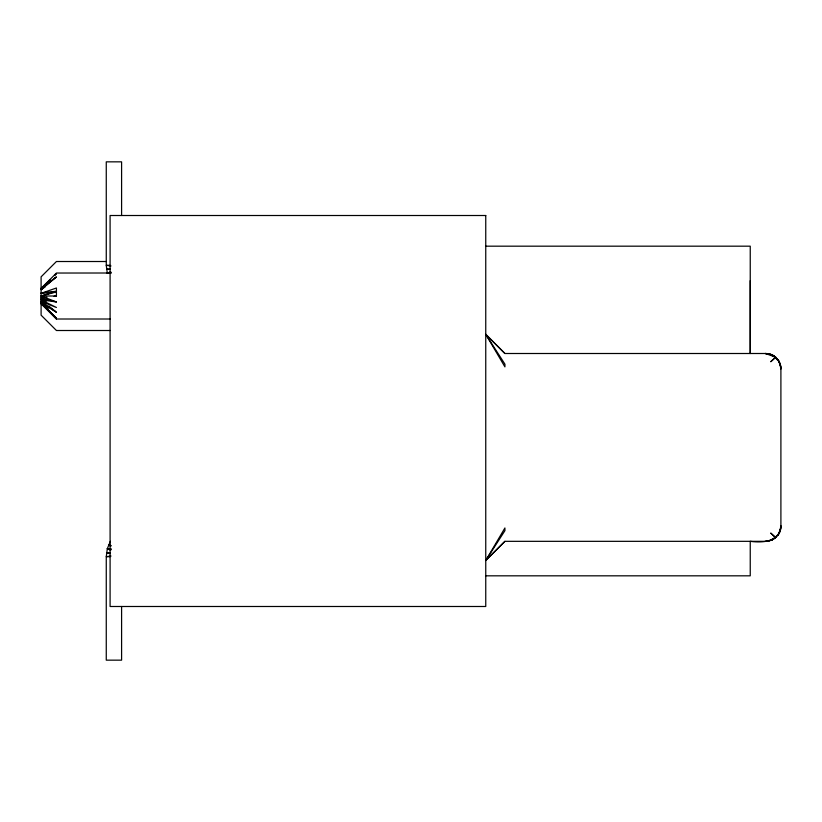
<?xml version="1.0" encoding="UTF-8"?>
<svg xmlns="http://www.w3.org/2000/svg" width="822" height="822" viewBox="0 0 822 822"><rect width="100%" height="100%" fill="white"/><g stroke="black" fill="none" stroke-linecap="round" stroke-linejoin="round"><path stroke-width="1.23" d="M110.374 541.328L107.312 548.726L106.264 556.658L106.264 660.158L121.594 660.158L121.594 606.492M777.972 359.82L779.616 362.697L780.9 368.831L780.9 525.998L779.616 532.132L777.972 535.009M485.751 575.821L750.239 575.821L750.239 541.328C762.117 542.941 780.736 542.191 780.9 525.998L780.551 529.255L777.848 535.173M780.9 525.998L780.325 530.149L778.568 534.115L775.958 536.55M504.913 541.328L485.751 560.491L504.913 527.971L504.944 530.632L485.751 560.491L504.913 541.328L765.57 541.328L770.944 540.352L775.619 537.578L770.841 533.18L775.619 537.578L770.944 540.352L765.57 541.328M45.189 286.888L41.1 289.611L56.43 276.87L41.1 288.44L56.43 273.038L110.097 273.007M41.1 288.44L50.121 279.706L41.1 288.543L47.81 282.562M48.313 282.686L41.1 289.611L55.475 277.63M772.999 539.407L775.783 536.766M772.475 539.787L774.211 538.174M769.402 540.835L771.447 539.345M110.641 271.907L107.312 273.274L106.264 265.342L106.264 161.842L121.594 161.842L121.594 215.508M111.011 272.288L107.312 273.274L110.878 272.801M110.323 268.845L106.531 269.339L110.127 269.339M46.207 301.16L41.1 297.985L46.998 297.225M54.077 296.31L56.43 296.002L56.43 287.988L41.1 293.331L56.43 291.933L41.1 296.002L56.43 301.962L41.1 299.835L45.888 303.719M111.021 556.042L106.264 556.658L110.097 556.658M41.1 292.899L56.43 291.245L41.1 296.002L56.43 296.002M108.566 273.253L111.083 273.212M485.751 246.179L750.239 246.179L750.239 353.501L750.239 280.672M106.264 261.509L56.43 261.509L41.1 276.839L41.1 315.175L56.43 330.506L110.097 330.506M110.097 265.342L106.264 265.342L111.021 265.958M41.1 299.835L56.43 307.5L41.1 301.427L56.43 312.268L41.1 302.64L56.43 318.217L41.1 303.667L56.43 319.008L110.097 319.008M504.913 353.501L485.751 334.338L504.944 364.197L504.913 366.869L485.751 334.338L504.913 353.501L765.57 353.501L770.944 354.477L775.619 357.251L770.841 361.649L775.619 357.251L770.944 354.477L765.57 353.501L775.721 357.262L778.568 360.714L780.304 364.608L780.9 368.831L780.551 365.574L777.848 359.656M110.004 553.586L106.531 552.661L110.127 552.661M111.083 548.788L107.312 548.726L110.641 550.093M106.531 552.661L110.323 553.155M110.878 549.199L107.312 548.726L111.011 549.713M775.721 357.262L772.475 355.042L765.57 353.501C773.79 353.439 780.931 360.632 780.9 368.831M41.1 297.985L56.43 301.962M110.682 546.116L108.596 544.924L110.919 545.551M108.596 544.924L110.96 545.9M771.879 355.032L775.619 357.251L770.933 354.457M776.533 359.214L778.568 360.714L772.999 355.423M48.765 306.051L55.475 311.487M56.43 319.008L41.1 303.41L46.854 308.106M41.1 302.64L46.854 307.623M772.475 355.042L778.568 360.714M41.1 301.427L48.313 308.25M41.1 303.41L56.43 318.217M56.43 273.603L54.632 275.36L56.43 273.603M775.619 537.578L770.933 540.373L775.619 537.578M485.751 215.508L110.097 215.508L110.097 606.492L485.751 606.492L485.751 215.508"/></g></svg>
